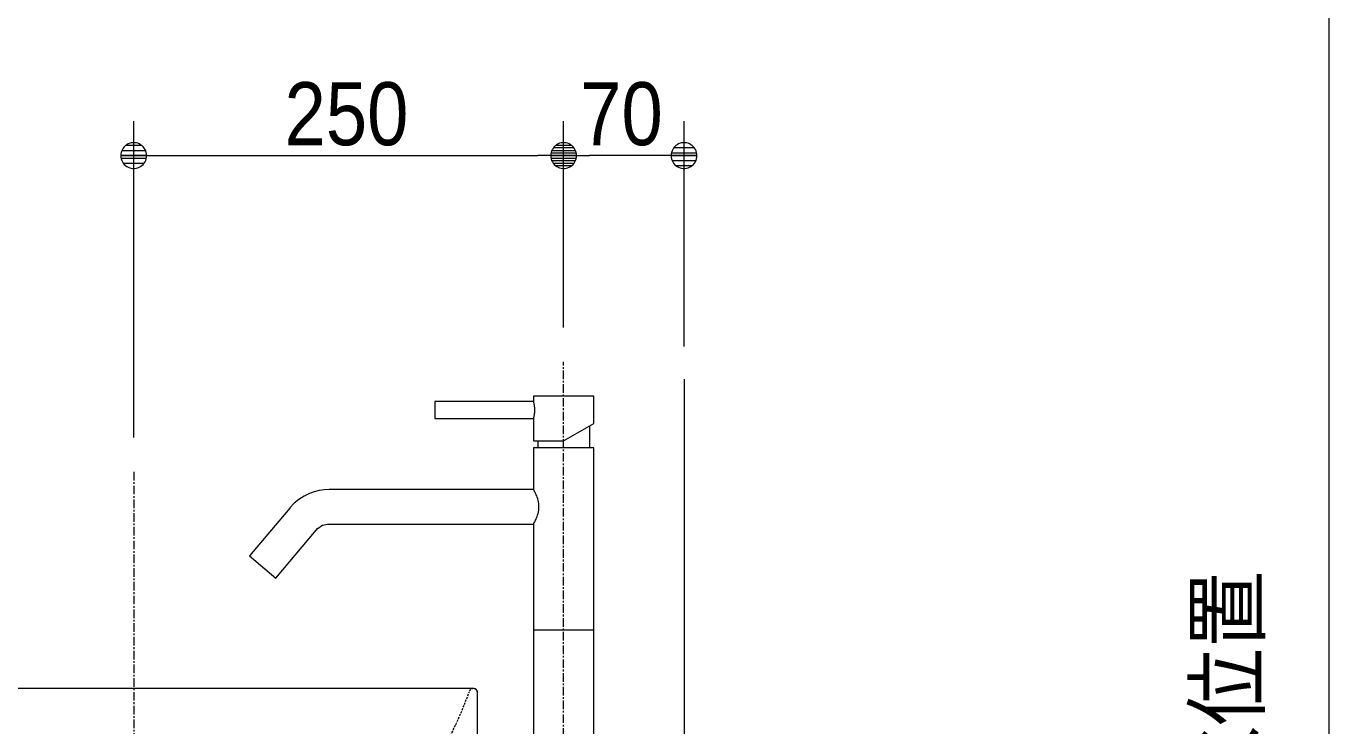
# Model space of a CAD drawing. Units: millimetres, scale not verified. Extents: x -6062 to 6062, y -3045 to 3045.
# Drawn here: x 1455 to 2212, y -1272 to -865 of the extents above; entities that cross this region are included whole.
import ezdxf
from ezdxf.enums import TextEntityAlignment as Align

# ---------------------------------------------------------------- set-up
doc = ezdxf.new("R2010")
doc.units = ezdxf.units.MM
doc.header["$LTSCALE"] = 20
doc.linetypes.add('CHAIN1', pattern=[8, 5, -1, 1, -1])
doc.linetypes.add('DASHED1', pattern=[1.8, 1.2, -0.6])
for name, color, linetype, lineweight in [('0-0_1図面枠', 7, 'Continuous', 9), ('0-1_5ボウル・キャビネット', 7, 'Continuous', 9), ('0-3_2寸法-1', 7, 'Continuous', 9), ('0-4_0', 7, 'Continuous', 9), ('0-5_2寸法-2', 7, 'Continuous', 9), ('0-6_4給排水', 7, 'Continuous', 9)]:
    doc.layers.add(name, color=color, linetype=linetype, lineweight=lineweight)
doc.styles.add('ＭＳ Ｐゴシック', font='')
doc.styles.get('ＭＳ Ｐゴシック').set_extended_font_data('MS PGothic')

# ---------------------------------------------------------------- blocks, each defined once
blk = doc.blocks.new('グループ-2')
at = {"layer": '0-0_1図面枠'}
blk.add_lwpolyline([(-80000, 55400), (80000, 55400), (80000, -55400), (-80000, -55400)], close=True, dxfattribs=at)
blk = doc.blocks.new('図面枠')
at = {"layer": '0-0_1図面枠'}
blk.add_blockref('グループ-2', (0, 0), dxfattribs=at)
blk = doc.blocks.new('グループ-7')
at = {"layer": '0-6_4給排水', "linetype": 'CHAIN1'}
blk.add_line((71100, -28600), (71100, -21200), dxfattribs=at)
at = {"layer": '0-6_4給排水'}
for p, q in [((71400, -21946.8), (71400, -22200)), ((70800, -22120), (70800, -22200)), ((71450, -24320), (70750, -24320))]:
    blk.add_line(p, q, dxfattribs=at)
blk.add_lwpolyline([(69600, -21660), (69600, -21860), (70750, -21860), (70750, -22120), (71100, -22120), (71449.9, -21918), (71450, -21600), (70750, -21600), (70750, -21660)], close=True, dxfattribs=at)
for points in [[(70750, -21860), (70750.1, -21859.5), (70750.5, -21858.1), (70751.2, -21855.8), (70752, -21852.6), (70753.1, -21848.5), (70754.3, -21843.6), (70755.7, -21837.9), (70757.1, -21831.4), (70758.5, -21824.2), (70759.9, -21816.4), (70761.2, -21808), (70762.3, -21799.1), (70763.3, -21789.7), (70764, -21780), (70764.4, -21770.1), (70764.6, -21760), (70764.5, -21750.3), (70764, -21740.7), (70763.4, -21731.3), (70762.5, -21722.2), (70761.4, -21713.4), (70760.1, -21705.1), (70758.8, -21697.2), (70757.3, -21689.9), (70755.9, -21683.3), (70754.6, -21677.4), (70753.3, -21672.2), (70752.2, -21667.9), (70751.3, -21664.5), (70750.6, -21662), (70750.1, -21660.5), (70750, -21660)], [(71450, -27520), (71450, -22200), (70750, -22200), (70750, -22685.7), (68373.9, -22685.7), (68314.8, -22688.6), (68256.2, -22697.4), (68198.8, -22711.8), (68143.1, -22731.9), (68080.7, -22762.2), (68022.2, -22799.6), (67966.8, -22845), (67916, -22898), (67914.3, -22900), (67446.8, -23457.2), (67753.2, -23714.3), (68220.7, -23157.2), (68237.1, -23139.8), (68255.5, -23124.6), (68275.5, -23111.6), (68297, -23101.1), (68315.5, -23094.4), (68334.7, -23089.6), (68354.2, -23086.7), (68373.9, -23085.7), (70750, -23085.7), (70750, -27520)], [(70750, -23085.7), (70750.6, -23084.7), (70752.2, -23081.8), (70754.9, -23076.9), (70758.6, -23070.3), (70763, -23061.9), (70768.1, -23051.9), (70773.7, -23040.5), (70779.6, -23027.6), (70785.7, -23013.5), (70791.6, -22998.1), (70797.2, -22981.6), (70802.3, -22964.1), (70806.6, -22945.6), (70809.9, -22926.4), (70812, -22906.6), (70812.8, -22886.6), (70812.1, -22866.6), (70810.2, -22846.8), (70807, -22827.6), (70802.8, -22809.2), (70797.8, -22791.7), (70792.2, -22775.2), (70786.3, -22759.7), (70780.3, -22745.4), (70774.4, -22732.4), (70768.8, -22720.7), (70763.5, -22710.5), (70759, -22701.8), (70755.2, -22694.9), (70752.3, -22689.9), (70750.6, -22686.8), (70750, -22685.7)]]:
    blk.add_lwpolyline(points, dxfattribs=at)
blk = doc.blocks.new('_Dot')
at = {"layer": '0-4_0'}
for p, q in [((-10, 0), (-20, 0)), ((9.78, 2), (-9.78, 2)), ((7.99, 6), (-7.99, 6)), ((9.16, -3.98), (-9.16, -3.98)), ((6, -7.98), (-6, -7.98))]:
    blk.add_line(p, q, dxfattribs=at)
for points in [[(10, 0), (9.92, 1.25), (9.69, 2.49), (9.3, 3.68), (8.76, 4.82), (8.09, 5.88), (7.29, 6.85), (6.37, 7.71), (5.36, 8.44), (4.26, 9.05), (3.09, 9.51), (1.87, 9.82), (0.63, 9.98), (-0.63, 9.98), (-1.87, 9.82), (-3.09, 9.51), (-4.26, 9.05), (-5.36, 8.44), (-6.37, 7.71), (-7.29, 6.85), (-8.09, 5.88), (-8.76, 4.82), (-9.3, 3.68), (-9.69, 2.49), (-9.92, 1.25), (-10, 0), (0, 0)], [(-10, 0), (-9.92, -1.25), (-9.69, -2.49), (-9.3, -3.68), (-8.76, -4.82), (-8.09, -5.88), (-7.29, -6.85), (-6.37, -7.71), (-5.36, -8.44), (-4.26, -9.05), (-3.09, -9.51), (-1.87, -9.82), (-0.63, -9.98), (0.63, -9.98), (1.87, -9.82), (3.09, -9.51), (4.26, -9.05), (5.36, -8.44), (6.37, -7.71), (7.29, -6.85), (8.09, -5.88), (8.76, -4.82), (9.3, -3.68), (9.69, -2.49), (9.92, -1.25), (10, 0), (0, 0)]]:
    blk.add_lwpolyline(points, close=True, dxfattribs=at)
blk = doc.blocks.new('グループ-57')
at = {"layer": '0-1_5ボウル・キャビネット'}
blk.add_line((70050, -25000), (62150, -25000), dxfattribs=at)
blk.add_lwpolyline([(62100, -25050), (62100, -27600), (70100, -27600), (70100, -25050)], dxfattribs=at)
at = {"layer": '0-1_5ボウル・キャビネット', "linetype": 'DASHED1'}
for points in [[(65611.8, -27266.4), (65670, -27300), (65670, -27420), (65270, -27420)], [(66588.2, -27266.4), (66530, -27300), (66530, -27420), (66930, -27420)]]:
    blk.add_lwpolyline(points, dxfattribs=at)
at = {"layer": '0-1_5ボウル・キャビネット'}
for centre, start, end in [((62150, -25050), 90, 180), ((70050, -25050), 0, 90)]:
    blk.add_arc(centre, 50, start, end, dxfattribs=at)
at = {"layer": '0-1_5ボウル・キャビネット', "linetype": 'DASHED1'}
for centre, radius, start, end in [((62150, -25050), 50, 95.01793, 180), ((62150, -25050), 50, 10.03587, 95.01793), ((70050, -25050), 50, 84.98207, 169.96413), ((70050, -25050), 50, 0, 84.98207), ((66445.1, -23517.3), 4511.1, 199.7447, 214.04184), ((65754.9, -23517.3), 4511.1, 325.95816, 340.2553), ((65088.3, -23998.5), 3138.3, 220.64362, 233.64116), ((67111.7, -23998.5), 3138.3, 306.35884, 319.35638), ((65148.6, -23933.3), 3226.5, 233.46537, 248.85478), ((67051.4, -23933.3), 3226.5, 291.14522, 306.53463), ((65148.3, -23933.8), 3225.9, 248.8564, 270.90421), ((67051.7, -23933.8), 3225.9, 269.09579, 291.1436), ((65211.8, -27959.2), 800, 60, 90.90421), ((66988.2, -27959.2), 800, 89.09579, 120)]:
    blk.add_arc(centre, radius, start, end, dxfattribs=at)
blk = doc.blocks.new('グループ-58')
at = {"layer": '0-6_4給排水', "linetype": 'CHAIN1'}
blk.add_line((66100, -22480), (66100, -34060), dxfattribs=at)

msp = doc.modelspace()

# ---------------------------------------------------------------- linework, layer by layer
at = {"layer": '0-1_5ボウル・キャビネット'}
msp.add_lwpolyline([(1837.5, -1070), (1837.5, -2070), (1237.5, -2070)], dxfattribs=at)
at = {"layer": '0-3_2寸法-1'}
for p, q in [((1517.5, -1104), (1517.5, -920)), ((1767.5, -1040), (1767.5, -920)), ((1767.5, -1040), (1767.5, -920)), ((1837.5, -1051), (1837.5, -920)), ((1532.51, -940), (1752.49, -940)), ((1822.49, -940), (1782.51, -940))]:
    msp.add_line(p, q, dxfattribs=at)

# ---------------------------------------------------------------- block references
at = {"layer": '0-0_1図面枠', "xscale": 0.05, "yscale": 0.05}
msp.add_blockref('図面枠', (-1787.5, 0), dxfattribs=at)
at = {"layer": '0-1_5ボウル・キャビネット', "xscale": 0.05, "yscale": 0.05}
msp.add_blockref('グループ-57', (-1787.5, 0), dxfattribs=at)
at = {"layer": '0-3_2寸法-1', "xscale": 0.7503418, "yscale": 0.7503418, "rotation": 180}
for p in [(1517.5, -940), (1767.5, -940)]:
    msp.add_blockref('_Dot', p, dxfattribs=at)
at = {"layer": '0-3_2寸法-1', "xscale": 0.7503418, "yscale": 0.7503418}
for p in [(1767.5, -940), (1837.5, -940)]:
    msp.add_blockref('_Dot', p, dxfattribs=at)
at = {"layer": '0-6_4給排水', "xscale": 0.05, "yscale": 0.05}
for name in ['グループ-7', 'グループ-58']:
    msp.add_blockref(name, (-1787.5, 0), dxfattribs=at)

# ---------------------------------------------------------------- texts
at = {"layer": '0-3_2寸法-1', "style": 'ＭＳ Ｐゴシック', "width": 0.9}
for s, p in [('250', (1605.22, -944.96)), ('70', (1777.13, -944.96))]:
    msp.add_text(s, height=36.66, dxfattribs=at).set_placement(p, align=Align.BOTTOM_LEFT)
at = {"layer": '0-5_2寸法-2', "style": 'ＭＳ Ｐゴシック', "width": 0.9}
msp.add_text('Pトラップ排水位置', height=36.66, rotation=90, dxfattribs=at).set_placement((2182.52, -1570.42), align=Align.BOTTOM_LEFT)

doc.saveas('drawing.dxf')
